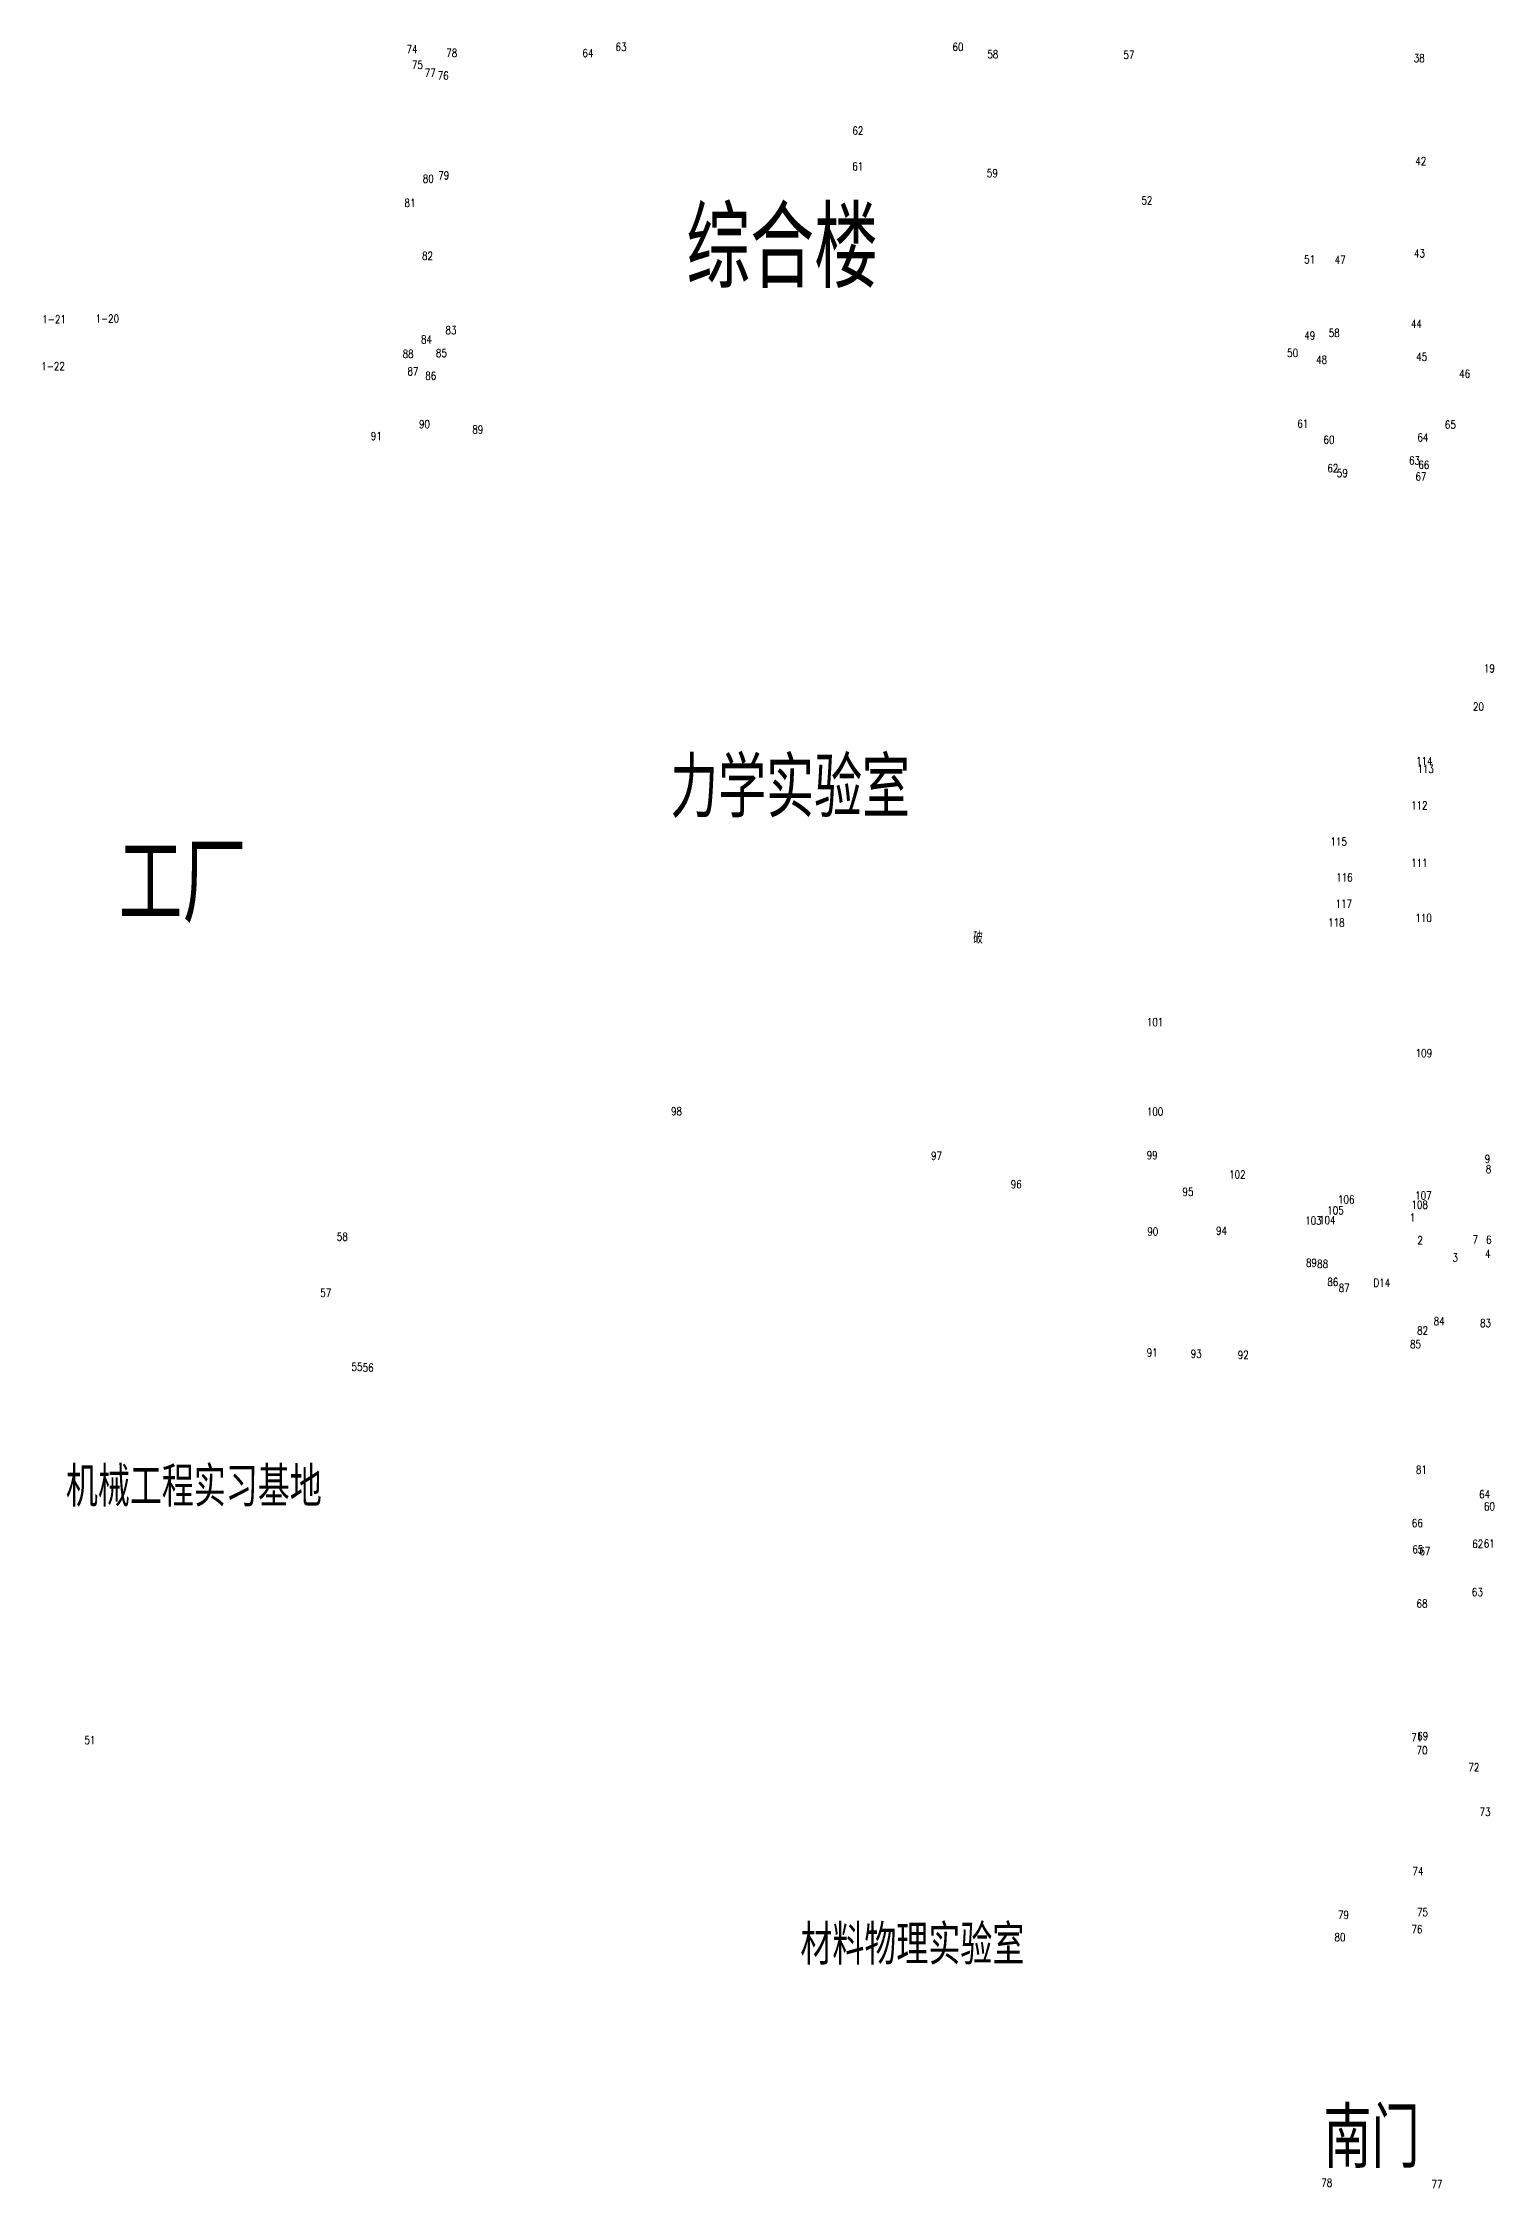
# Model space of a CAD drawing. Extents: x -992 to 2561, y -723 to 1492.
# Drawn here: x -138.4 to 43, y -722.8 to -454.7 of the extents above; entities that cross this region are included whole.
import ezdxf
from ezdxf.enums import TextEntityAlignment as Align

# ---------------------------------------------------------------- set-up
doc = ezdxf.new("R2010")
doc.units = 0
doc.header["$LTSCALE"] = 0.5
doc.linetypes.add('X5', pattern=[3, 2, -1])
doc.layers.add('JMD', color=6, linetype='CONTINUOUS')
doc.layers.add('ZDH', color=1, linetype='CONTINUOUS')
doc.styles.add('HZ', font='rs.shx', dxfattribs={"width": 0.8, "bigfont": 'hztxt.shx'})

msp = doc.modelspace()

# ---------------------------------------------------------------- texts
at = {"layer": 'JMD', "linetype": 'Continuous', "style": 'HZ', "width": 0.8}
for s, height, p in [('综合楼', 10, (-46, -479.78, -8.92)), ('力学实验室', 7.5, (-45, -547.35)), ('工厂', 10, (-120.98, -559.62, -8.92)), ('机械工程实习基地', 5, (-119.57, -634.87, -8.92)), ('材料物理实验室', 5, (-29.72, -692.11, -8.92)), ('南门', 7.5, (27.69, -716.15))]:
    msp.add_text(s, height=height, dxfattribs=at).set_placement(p, align=Align.MIDDLE)
at = {"layer": 'JMD', "linetype": 'X5', "style": 'HZ', "width": 0.8}
msp.add_text('破', height=1.5, dxfattribs=at).set_placement((-21.5, -566.45, -8.92), align=Align.MIDDLE)
msp.add_text('破', height=1.5, dxfattribs=at).set_placement((-21.5, -566.45, -8.92), align=Align.MIDDLE)
at = {"layer": 'ZDH', "linetype": 'Continuous', "style": 'HZ', "width": 0.8}
for s, p in [('74', (-92.97, -455.98, 0.51)), ('74', (-92.97, -455.98, 0.51)), ('78', (-88, -456.44, -0.1)), ('78', (-88, -456.44, -0.1)), ('64', (-70.98, -456.45, 0.62)), ('64', (-70.98, -456.45, 0.62)), ('63', (-66.83, -455.69, 0.48)), ('63', (-66.83, -455.69, 0.48)), ('60', (-24.7, -455.69, 0.5)), ('60', (-24.7, -455.69, 0.5)), ('58', (-20.34, -456.6, -0.08)), ('58', (-20.34, -456.6, -0.08)), ('57', (-3.32, -456.69, -0.15)), ('57', (-3.32, -456.69, -0.15)), ('75', (-92.29, -457.93, 0.54)), ('75', (-92.29, -457.93, 0.54)), ('77', (-90.7, -458.92, -0.1)), ('77', (-90.7, -458.92, -0.1)), ('76', (-89.07, -459.28, -0.13)), ('76', (-89.07, -459.28, -0.13)), ('38', (32.98, -457.09, -0.18)), ('38', (32.98, -457.09, -0.18)), ('62', (-37.22, -466.15, 0.62)), ('62', (-37.22, -466.15, 0.62)), ('42', (33.18, -469.97, -0.12)), ('42', (33.18, -469.97, -0.12)), ('80', (-90.94, -472.16, -0.13)), ('80', (-90.94, -472.16, -0.13)), ('79', (-89.01, -471.74, -0.13)), ('79', (-89.01, -471.74, -0.13)), ('61', (-37.23, -470.63, 0.7)), ('61', (-37.23, -470.63, 0.7)), ('59', (-20.4, -471.47, 0.68)), ('59', (-20.4, -471.47, 0.68)), ('81', (-93.22, -475.18, -0.12)), ('81', (-93.22, -475.18, -0.12)), ('52', (-1.08, -474.87, -0.94)), ('52', (-1.08, -474.87, -0.94)), ('82', (-91.04, -481.8, -0.08)), ('82', (-91.04, -481.8, -0.08)), ('51', (19.28, -482.24, -1.3)), ('51', (19.28, -482.24, -1.3)), ('47', (23.09, -482.32, -0.19)), ('47', (23.09, -482.32, -0.19)), ('43', (33.01, -481.49, -0.16)), ('43', (33.01, -481.49, -0.16)), ('1-21', (-138.52, -489.73, -0.08)), ('1-21', (-138.52, -489.73, -0.08)), ('1-20', (-131.87, -489.65, -0.14)), ('1-20', (-131.87, -489.65, -0.14)), ('83', (-88.1, -491.1, -0.09)), ('83', (-88.1, -491.1, -0.09)), ('58', (22.35, -491.44, -0.29)), ('58', (22.35, -491.44, -0.29)), ('44', (32.62, -490.3, -0.2)), ('44', (32.62, -490.3, -0.2)), ('88', (-93.46, -494.05, -1.23)), ('88', (-93.46, -494.05, -1.23)), ('84', (-91.17, -492.25, -0.1)), ('84', (-91.17, -492.25, -0.1)), ('85', (-89.3, -493.95, -0.1)), ('85', (-89.3, -493.95, -0.1)), ('50', (17.15, -493.93, -1.31)), ('50', (17.15, -493.93, -1.31)), ('49', (19.29, -491.77, -1.32)), ('49', (19.29, -491.77, -1.32)), ('1-22', (-138.65, -495.6, -0.03)), ('1-22', (-138.65, -495.6, -0.03)), ('87', (-92.85, -496.24, -1.26)), ('87', (-92.85, -496.24, -1.26)), ('86', (-90.63, -496.79, -0.12)), ('86', (-90.63, -496.79, -0.12)), ('48', (20.77, -494.78, -0.2)), ('48', (20.77, -494.78, -0.2)), ('45', (33.28, -494.42, -0.2)), ('45', (33.28, -494.42, -0.2)), ('46', (38.66, -496.54, 0.07)), ('91', (-97.43, -504.32, -1.2)), ('91', (-97.43, -504.32, -1.2)), ('90', (-91.42, -502.83, -1.19)), ('90', (-91.42, -502.83, -1.19)), ('89', (-84.75, -503.52, -0.14)), ('89', (-84.75, -503.52, -0.14)), ('61', (18.42, -502.78, -0.25)), ('61', (18.42, -502.78, -0.25)), ('60', (21.69, -504.79, -0.25)), ('60', (21.69, -504.79, -0.25)), ('64', (33.43, -504.5, -0.22)), ('65', (36.87, -502.9, 0.46)), ('63', (32.39, -507.39, -0.23)), ('62', (22.17, -508.34, -0.3)), ('62', (22.17, -508.34, -0.3)), ('59', (23.36, -508.95, -0.21)), ('59', (23.36, -508.95, -0.21)), ('67', (33.2, -509.38, -0.15)), ('66', (33.55, -507.93, -0.2)), ('19', (41.75, -533.36, -0.69)), ('20', (40.39, -538.14, -0.33)), ('114', (33.27, -544.95, -0.28)), ('113', (33.43, -545.93, -0.26)), ('112', (32.65, -550.5, -0.26)), ('115', (22.56, -555.02, -0.33)), ('115', (22.56, -555.02, -0.33)), ('111', (32.64, -557.68, -0.27)), ('116', (23.29, -559.5, -0.36)), ('117', (23.21, -562.79, -0.34)), ('118', (22.28, -565.13, -1.46)), ('118', (22.28, -565.13, -1.46)), ('110', (33.18, -564.55, -0.25)), ('101', (-0.4, -577.58, -0.97)), ('101', (-0.4, -577.58, -0.97)), ('109', (33.22, -581.46, -0.24)), ('98', (-59.9, -588.72, -1.65)), ('98', (-59.9, -588.72, -1.65)), ('98', (-59.9, -588.72, -1.65)), ('98', (-59.9, -588.72, -1.65)), ('100', (-0.4, -588.76, -0.58)), ('100', (-0.4, -588.76, -0.58)), ('97', (-27.39, -594.28, -0.39)), ('97', (-27.39, -594.28, -0.39)), ('99', (-0.41, -594.21, -0.46)), ('99', (-0.41, -594.21, -0.46)), ('9', (41.86, -594.67, -0.17)), ('8', (41.98, -595.95, -0.18)), ('96', (-17.41, -597.84, -0.42)), ('96', (-17.41, -597.84, -0.42)), ('95', (4.06, -598.79, -0.47)), ('95', (4.06, -598.79, -0.47)), ('102', (9.89, -596.64, -0.46)), ('102', (9.89, -596.64, -0.46)), ('105', (22.17, -601.11, -0.35)), ('105', (22.17, -601.11, -0.35)), ('106', (23.51, -599.75, -0.24)), ('108', (32.69, -600.4, -0.16)), ('107', (33.16, -599.25, 0.1)), ('90', (-0.34, -603.75, -0.41)), ('90', (-0.34, -603.75, -0.41)), ('94', (8.25, -603.65, -0.45)), ('94', (8.25, -603.65, -0.45)), ('103', (19.4, -602.39, -0.33)), ('103', (19.4, -602.39, -0.33)), ('104', (21.14, -602.33, -0.27)), ('104', (21.14, -602.33, -0.27)), ('1', (32.5, -602, -0.23)), ('58', (-101.69, -604.4, 0.02)), ('58', (-101.69, -604.4, 0.02)), ('58', (-101.69, -604.4, 0.02)), ('58', (-101.69, -604.4, 0.02)), ('2', (33.43, -604.85, -0.24)), ('7', (40.33, -604.76, -0.2)), ('4', (41.9, -606.53, -0.11)), ('6', (42.02, -604.78, -0.16)), ('89', (19.5, -607.66, -0.42)), ('89', (19.5, -607.66, -0.42)), ('88', (20.9, -607.79, -0.37)), ('88', (20.9, -607.79, -0.37)), ('3', (37.83, -607.01, -0.25)), ('57', (-103.76, -611.43, -0.33)), ('57', (-103.76, -611.43, -0.33)), ('86', (22.17, -610.06, -1.46)), ('86', (22.17, -610.06, -1.46)), ('87', (23.59, -610.8, -0.22)), ('D14', (27.95, -610.15, 1.08)), ('84', (35.47, -614.95, -0.28)), ('84', (35.47, -614.95, -0.28)), ('84', (35.47, -614.95, -0.28)), ('82', (33.4, -616.13, -0.15)), ('82', (33.4, -616.13, -0.15)), ('82', (33.4, -616.13, -0.15)), ('83', (41.27, -615.19, -0.22)), ('83', (41.27, -615.19, -0.22)), ('83', (41.27, -615.19, -0.22)), ('91', (-0.42, -618.88, -0.06)), ('91', (-0.42, -618.88, -0.06)), ('93', (5.09, -619.03, -0.48)), ('93', (5.09, -619.03, -0.48)), ('92', (10.97, -619.17, -0.05)), ('92', (10.97, -619.17, -0.05)), ('85', (32.52, -617.84, -0.2)), ('85', (32.52, -617.84, -0.2)), ('85', (32.52, -617.84, -0.2)), ('55', (-99.85, -620.66, -0.58)), ('55', (-99.85, -620.66, -0.58)), ('56', (-98.46, -620.76, -0.58)), ('56', (-98.46, -620.76, -0.58)), ('81', (33.25, -633.53, 1.89)), ('81', (33.25, -633.53, 1.89)), ('81', (33.25, -633.53, 1.89)), ('64', (41.15, -636.6, -0.92)), ('64', (41.15, -636.6, -0.92)), ('64', (41.15, -636.6, -0.92)), ('60', (41.76, -638.11, -0.92)), ('60', (41.76, -638.11, -0.92)), ('60', (41.76, -638.11, -0.92)), ('66', (32.74, -640.2, -1.27)), ('66', (32.74, -640.2, -1.27)), ('66', (32.74, -640.2, -1.27)), ('65', (32.8, -643.48, -1.27)), ('65', (32.8, -643.48, -1.27)), ('65', (32.8, -643.48, -1.27)), ('67', (33.68, -643.7, 0)), ('67', (33.68, -643.7, 0)), ('67', (33.68, -643.7, 0)), ('62', (40.3, -642.8, 0.32)), ('62', (40.3, -642.8, 0.32)), ('62', (40.3, -642.8, 0.32)), ('61', (41.74, -642.75, 0.33)), ('61', (41.74, -642.75, 0.33)), ('61', (41.74, -642.75, 0.33)), ('63', (40.25, -648.82, 0.32)), ('63', (40.25, -648.82, 0.32)), ('63', (40.25, -648.82, 0.32)), ('68', (33.33, -650.26, 0.02)), ('68', (33.33, -650.26, 0.02)), ('68', (33.33, -650.26, 0.02)), ('51', (-133.25, -667.32, 1.23)), ('51', (-133.25, -667.32, 1.23)), ('71', (32.67, -667, -0.01)), ('71', (32.67, -667, -0.01)), ('71', (32.67, -667, -0.01)), ('70', (33.33, -668.6, 0.08)), ('70', (33.33, -668.6, 0.08)), ('70', (33.33, -668.6, 0.08)), ('69', (33.42, -666.82, 0.03)), ('69', (33.42, -666.82, 0.03)), ('69', (33.42, -666.82, 0.03)), ('72', (39.81, -670.72, -0.07)), ('72', (39.81, -670.72, -0.07)), ('72', (39.81, -670.72, -0.07)), ('73', (41.21, -676.3, 0.01)), ('73', (41.21, -676.3, 0.01)), ('73', (41.21, -676.3, 0.01)), ('74', (32.81, -683.71, 0.09)), ('74', (32.81, -683.71, 0.09)), ('74', (32.81, -683.71, 0.09)), ('79', (23.51, -689.17, -1.02)), ('75', (33.39, -688.83, 0.12)), ('75', (33.39, -688.83, 0.12)), ('75', (33.39, -688.83, 0.12)), ('80', (23.07, -691.96, 0.16)), ('80', (23.07, -691.96, 0.16)), ('76', (32.69, -690.96, 0.11)), ('76', (32.69, -690.96, 0.11)), ('76', (32.69, -690.96, 0.11)), ('78', (21.42, -722.64, -0.93)), ('78', (21.42, -722.64, -0.93)), ('77', (35.19, -722.82, 0.32)), ('77', (35.19, -722.82, 0.32)), ('77', (35.19, -722.82, 0.32))]:
    msp.add_text(s, height=1, dxfattribs=at).set_placement(p)

doc.saveas('drawing.dxf')
